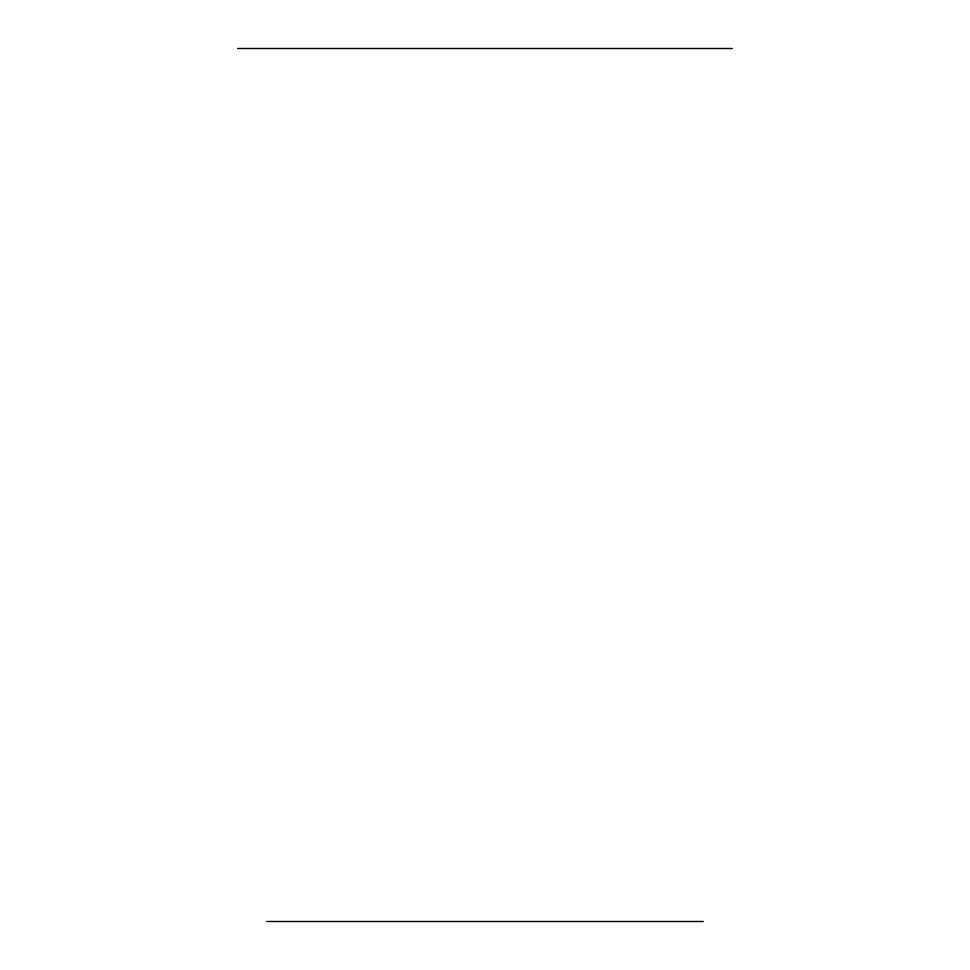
<?xml version="1.0" encoding="UTF-8"?>
<svg xmlns="http://www.w3.org/2000/svg" width="970" height="970" viewBox="0 0 970 970"><rect width="100%" height="100%" fill="white"/><g stroke="black" fill="none" stroke-linecap="round" stroke-linejoin="round"><path stroke-width="1.45" d="M237.65 48.5L732.35 48.5M266.75 921.5L703.25 921.5"/></g></svg>
